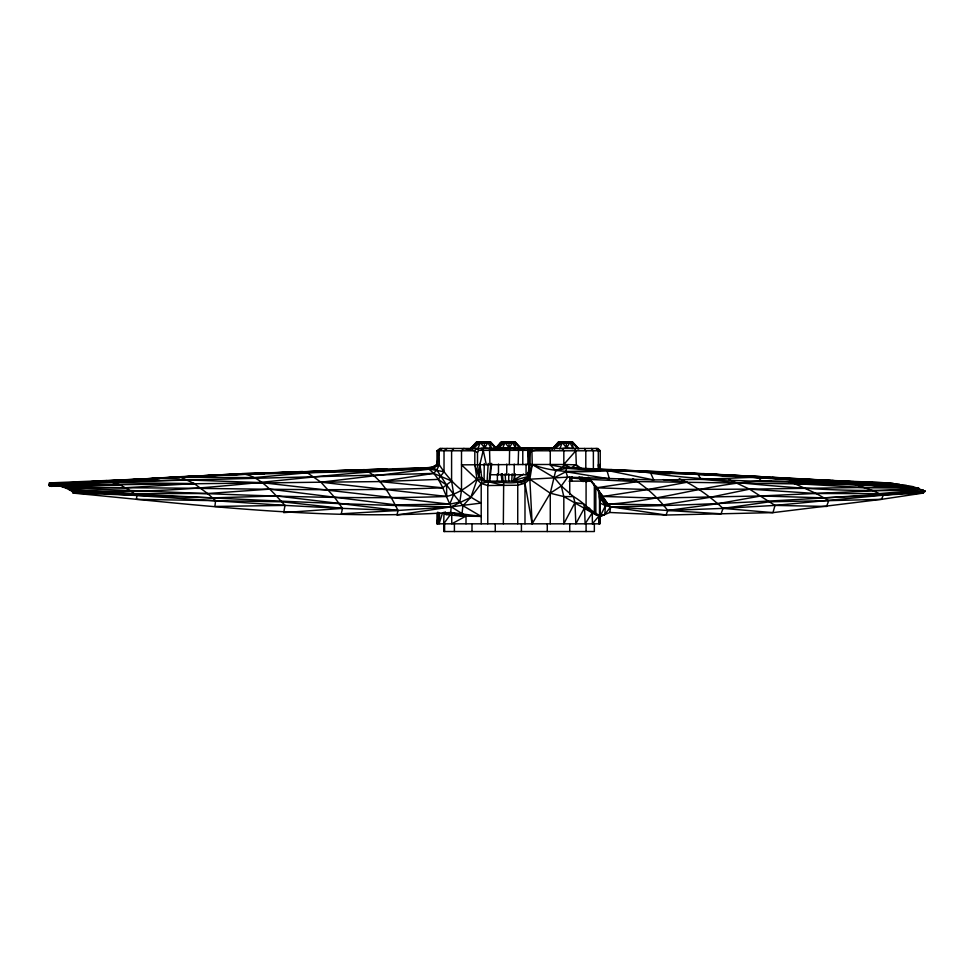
<?xml version="1.0" encoding="UTF-8"?>
<svg xmlns="http://www.w3.org/2000/svg" width="974" height="974" viewBox="0 0 974 974"><rect width="100%" height="100%" fill="white"/><g stroke="black" fill="none" stroke-linecap="round" stroke-linejoin="round"><path stroke-width="1.46" d="M600.215 470.527L600.24 450.779L597.914 448.466L439.944 448.466L436.985 450.779L436.985 464.488L433.649 467.776L429.619 469.127L320.957 482.203L58.221 485.442L49.443 482.921L48.7 484.748L51.172 486.355L61.752 485.819M443.791 512.787L446.116 514.576L461.725 516.11L462.93 505.689L470.905 497.276L477.065 479.598L474.813 464.488L474.813 450.779L476.043 448.466L478.733 450.341L529.71 450.341L531.865 448.466L532.254 464.488L529.832 479.196L524.986 483.25L517.73 485.235L487.767 485.527L481.205 483.542L461.506 464.841L532.254 464.488C570.326 479.159 611.392 465.669 650.717 473.145C728.345 484.407 807.178 479.951 885.281 486.355L764.273 476.858L701.036 479.403L653.737 479.951L567.684 477.15L529.832 479.196L517.754 482.264L517.73 523.817M484.236 463.429L484.078 481.18L523.988 481.083M508.696 481.18L508.757 473.778M527.896 464.574L527.896 450.341L529.698 448.466L528.346 477.272L529.832 479.196L550.261 493.221L563.824 496.582L573.394 496.582C583.353 501.987 590.731 511.764 601.007 516.11L609.761 512.482L666.094 515.027L772.979 512.628L881.409 499.345L923.06 493.1L925.3 491.225L913.235 486.708L888.58 482.921L761.79 477.418M444.034 512.178L443.694 523.817L449.927 515.283M439.651 513.201L439.091 523.817L442.476 513.14M487.097 481.18L488.218 463.429M511.715 481.18L512.178 473.778M481.533 448.466L483.262 450.341L479.878 464.488L479.013 477.272C469.748 485.417 458.9 493.392 446.664 496.472C319.813 500.806 192.962 492.15 66.195 488.205L58.221 485.442M453.872 448.466L451.595 450.779L451.595 480.998L442.683 487.804C317.232 492.747 191.695 486.148 66.195 488.205L72.003 491.225L73.172 493.1C198.623 505.056 324.525 520.713 450.731 512.482L451.181 506.821C444.181 493.428 440.516 475.58 426.478 467.751L242.161 473.668L91.045 481.643M489.167 481.18L490.945 463.429M513.785 481.18L514.528 473.778M571.117 481.18L571.555 476.736M489.739 481.18L491.687 463.429M514.357 481.18L515.173 473.778M571.677 481.18L572.164 476.736M503.339 523.817L503.68 482.264M600.106 495.559L600.106 523.817L436.985 523.817L438.702 512.494M442.196 448.466L439.091 450.779L436.985 464.488L432.164 467.276L427.111 467.958M599.582 468.75L600.24 464.488L598.304 464.841L598.876 469.273M509.341 464.574L509.633 448.466L552.307 448.466M609.761 512.482L610.698 506.821C601.445 498.189 597.147 485.356 586.908 477.686M202.665 475.775L242.161 473.668C260.423 476.274 273.073 492.588 284.992 505.409L283.726 512.628L342.483 508.391L398.013 510.473L451.181 506.821L481.205 503.071C464.148 494.415 449.513 481.034 439.335 464.841L439.091 450.779M550.261 523.817L550.261 493.221L555.679 470.722L562.96 467.276L571.032 467.776L576.304 464.841L575.817 450.779L574.599 448.466M527.896 450.341L529.442 464.488L527.786 477.272L524.84 480.279L524.986 483.25L532.133 523.817L550.261 493.221L561.292 486.002L567.684 477.15L565.906 471.745L566.612 468.299L571.032 467.776L563.824 464.488L532.254 464.488L528.346 477.272C515.526 488.498 496.302 478.392 481.205 483.542L470.905 497.276L451.181 506.821L396.99 515.027L398.013 510.473C390.184 494.853 380.712 477.345 364.288 469.614C297.253 474.496 229.961 473.413 162.889 477.723M518.643 448.466L518.144 464.574M532.254 464.488L554.316 477.71L561.292 486.002L563.824 496.582L592.241 512.848L600.106 516.415L604.793 514.418L605.487 505.689L599.582 497.276L603.831 502.012L610.698 506.821C715.756 505.092 820.522 498.481 925.3 491.225L774.987 505.409L772.979 512.628L722.988 508.391L667.738 510.473L610.698 506.821L605.487 505.689L600.106 503.071L598.304 490.117L596.198 486.209M477.844 448.941L480.292 442.488L475.921 442.488L470.211 449.075M502.462 448.941L504.909 442.488L500.539 442.488L494.829 449.075M559.794 448.941L562.241 442.488L557.859 442.488L552.161 449.075M440.711 448.466L437.752 450.779L437.752 464.915L436.985 464.488L439.335 464.841L436.754 469.955L433.661 473.388L379.957 481.582L320.957 482.203L307.321 472.792L302.378 471.513L51.439 483.579C178.851 480.243 306.262 477.15 433.661 473.388L451.595 480.998L453.726 494.439L459.825 502.012L462.93 505.689L481.205 516.415L461.725 516.11L451.705 512.848L446.116 514.576L445.337 511.874M600.106 516.415L605.487 505.689L598.304 490.117L603.831 502.012L608.056 504.167L663.635 504.824L709.839 497.361L749.542 489.155L913.235 486.708L878.682 485.539M503.339 485.235L482.093 480.279L479.013 477.272L477.503 464.488L477.503 452.667L478.733 450.341M563.824 496.582L563.824 523.817L574.977 502.584L583.548 503.923L584.546 507.807L575.817 523.817L574.977 502.584L573.394 496.582L561.292 486.002M473.656 448.089L480.292 442.488L484.662 447.93L487.925 442.488L491.188 448.551L484.662 447.93L480.572 448.539M498.286 448.089L504.909 442.488L509.28 447.93L512.543 442.488L515.806 448.551L509.28 447.93L505.189 448.539M555.606 448.089L562.241 442.488L566.612 447.93L569.863 442.488L573.126 448.551L566.612 447.93L562.522 448.539M447.054 448.466L444.022 450.779L444.022 471.757L438.19 479.403L379.957 481.582L442.683 487.804M472.56 449.014L477.26 442.488L490.47 442.488L496.886 448.868L491.176 442.488L479.171 442.488M497.178 449.014L501.89 442.488L515.1 442.488L521.504 448.868L515.794 442.488L503.789 442.488M554.498 449.014L559.21 442.488L572.42 442.488L578.824 448.868L573.114 442.488L561.109 442.488M498.639 445.8L501.233 442.488L505.774 442.464M472.293 448.003L475.75 443.596M554.243 448.003L558.565 442.488L563.094 442.464M495.936 448.064L554.072 448.259M575.817 450.779L563.824 464.488L562.96 467.276L550.261 464.915L550.261 450.779L548.265 448.466L532.254 450.779L530.1 452.667L530.1 464.488L528.346 477.272L524.487 480.279L520.469 481.473M475.702 443.438L471.124 448.137L477.26 442.488M496.655 447.188L501.233 442.488L512.543 442.488M553.074 448.137L558.565 442.488L569.863 442.488M524.706 448.466L522.782 450.341L522.782 464.574M495.839 448.137L501.89 442.488M553.159 448.137L559.21 442.488M529.296 471.842L526.07 474.74L526.07 464.111M802.637 480.438L827.961 482.264L830.201 483.615L884.185 485.77L888.58 482.921L858.435 481.801M520.579 481.887L528.565 476.31L513.59 480.608M170.377 477.784L176.428 476.858M513.493 480.219L523.586 474.07M439.335 464.841L433.649 467.776L368.476 471.282L307.321 472.792L254.299 477.577L181.054 477.37L49.443 482.921L187.191 479.938L261.994 482.654L449.72 504.167L459.825 502.012L461.506 490.117L461.506 450.779L463.624 448.466L474.813 450.779L477.503 452.667M554.316 477.71L565.906 471.745L611.806 469.614L764.273 476.858L656.488 471.513L566.612 468.299L562.96 467.276L572.688 467.958M426.478 467.751L432.164 467.276L436.352 465.511M521.991 448.466L523.342 447.906M513.359 448.466L516.037 447.906M584.388 480.486L590.256 479.464M299.444 471.976L354.378 470.089M587.967 477.345L596.441 487.804L637.726 481.582L869.502 484.955M358.834 469.967L386.909 469.127M495.218 448.32L554.389 448.417L538.987 447.906L553.366 448.271M584.363 480.206L590.098 480.085M59.67 485.369L49.297 485.77L58.197 485.076M54.751 484.309L48.7 484.748L54.702 484.395M77.433 482.641L80.465 482.422M154.075 478.721L160.138 478.283M167.723 477.747L178.352 477.077L166.225 477.771M156.802 478.709L159.821 478.502M502.572 447.906L495.352 448.369L514.808 447.906M122.249 480.34L117.732 480.632L122.347 480.413M132.781 479.658L141.814 479.086M147.829 478.697L159.87 477.917M49.297 485.77L59.645 485.101M923.06 493.1L824.114 497.872L760.95 495.961L656.732 498.067L603.016 496.472L600.727 494.439L596.721 487.11M134.449 479.683L142.021 479.232M151.092 478.684L160.174 478.137M101.186 481.68L104.181 481.497M770.897 480.632C715.744 481.436 663.038 500.819 608.056 504.167L594.542 485.076M869.709 484.711L856.146 484.784L873.361 490.835L883.187 495.583L881.409 499.345L828.728 500.648L826.561 506.456L774.987 505.409L722.988 508.391C710.009 496.509 695.412 485.795 679.255 478.672M173.396 477.589L179.484 477.747M188.506 476.736L199.098 476.152M205.137 475.811L218.748 475.056M223.277 474.801L239.032 474.265L228.586 474.788M184.427 476.749L199.621 475.945M189.808 476.749L198.757 476.298M209.191 475.775L218.152 475.312M185.937 476.749L199.585 476.116M205.66 475.823L219.308 475.19M226.893 474.825L239.032 474.265M347.913 470.953L353.866 470.686M495.656 448.831L490.47 442.488L476.615 442.488L481.156 442.464M520.274 448.831L515.1 442.488L500.539 442.488L515.794 442.488L511.411 442.488M577.606 448.831L572.42 442.488L557.859 442.488L573.114 442.488L568.743 442.488M478.173 442.513L487.925 442.488M502.791 442.513L503.996 442.464M560.123 442.513L561.316 442.464M249.6 473.863L264.709 473.291M275.277 472.889L291.896 472.256L269.299 472.865M300.966 471.927L322.26 471.209M331.391 470.905L354.207 470.138M494.646 448.162L503.412 447.906M242.161 473.668L264.77 472.999M302.464 471.903L322.077 471.379M338.672 470.953L353.757 470.552M361.804 469.894L385.728 469.285M397.684 468.981L418.613 468.457M392.936 468.993L418.564 468.433M261.458 473.839L264.453 473.79M830.457 482.97L794.37 483.554L788.563 481.74M73.172 493.1L212.527 497.872L276.555 495.961L398.013 510.473L341.314 513.809L342.483 508.391L284.992 505.409L214.889 506.456L215.595 500.648L207.559 493.514L194.167 483.554L181.054 477.37M245.947 473.863L264.088 473.62M497.008 448.466L509.633 448.466M479.378 442.464L475.921 442.488L491.176 442.488L486.793 442.488M883.272 484.626L899.842 484.541L884.745 484.017M489.922 464.574L489.532 448.466L499.492 448.43L509.341 450.341M436.985 450.779L474.813 450.779M532.254 450.779L600.24 450.779L596.125 448.466L598.304 450.779L598.304 469.298M489.752 474.74L528.858 474.74M583.231 481.606L580.894 480.279L578.97 477.272L582.562 477.272L584.595 480.279L587.078 481.606M583.353 479.196L584.595 480.279L580.894 480.279L585.837 481.606M569.047 481.18L591.583 481.083M567.879 442.464L571.775 442.488M510.559 442.464L514.442 442.488M485.941 442.464L489.825 442.488M884.355 485.149L906.636 485.442M881.58 483.36L893.596 483.579L880.277 482.97M816.102 480.608L819.134 480.669M835.802 481.01L853.906 481.631M670.258 473.595L650.717 473.145L653.737 479.951L606.912 470.357L609.371 478.843L565.906 471.745M691.309 474.082L885.317 484.748L832.551 480.523L703.971 473.668L606.912 470.357L709.242 474.837M582.233 469.164L576.304 464.841L563.824 464.488L563.824 450.779L561.84 448.466M664.658 472.792L667.653 472.877M685.672 473.388L702.181 473.863M706.686 473.997L715.525 475.02M632.942 470.88L566.612 468.299L555.679 470.722L550.261 464.915M856.146 484.784L869.66 485.235M595.175 485.989L596.441 487.804L647.771 489.545L749.542 489.155L816.236 493.514L879.571 493.611L923.109 489.764L873.361 490.835L760.95 495.961L718.082 503.655L667.738 510.473C658.168 497.97 646.139 486.903 632.698 478.672M534.75 447.906L549.933 448.466L540.071 447.906M569.656 442.464L570.861 442.513M512.336 442.464L513.542 442.513M487.718 442.464L488.911 442.513M569.717 467.751L611.806 469.614M589.039 479.403L637.726 481.582L618.514 478.782M850.679 481.619L835.814 480.9M858.082 481.947L872.874 482.629M538.585 447.906L549.933 448.466M772.358 477.37L831.285 480.645M712.225 475.008L758.356 477.589L761.096 480.681L827.961 482.264L884.185 485.77M758.356 477.589L697.81 473.961L650.717 473.145L651.667 471.976L659.203 471.94M642 471.428L649.561 471.879M589.501 479.111L582.306 477.747M284.992 505.409L72.003 491.225C198.392 496.728 324.659 504.556 451.181 506.821L466.01 516.05L466.01 523.817M759.416 477.321L783.254 479.038M789.22 479.464L799.654 480.219M575.658 468.177L587.529 469.03M596.441 469.675L600.897 470.004M694.779 478.733C769.265 485.162 844.129 494.816 918.932 488.205L865.265 487.731L794.37 483.554L816.236 493.514L828.728 500.648L769.74 501.793L722.988 508.391L721.113 513.809L667.738 510.473L666.094 515.027L610.698 506.821L604.793 514.418L598.925 516.05L592.423 523.817L592.241 512.848L601.007 516.11L598.925 516.05L598.925 523.817M584.546 507.807L596.599 514.576L592.241 512.848L585.131 523.817L584.546 507.807L589.708 508.331M570.91 477.857L580.589 478.891M481.205 516.415L450.731 512.482M663.404 479.622L687.218 482.203L647.771 489.545L603.016 496.472L596.441 487.804M477.065 479.598L484.212 480.279L490.263 482.264M517.754 482.264L524.986 483.25L524.986 523.817M106.178 480.523L120.021 484.784L130.528 490.835L136.847 495.583L136.433 499.345L281.851 501.793L342.483 508.391L334.593 497.361L320.957 482.203L446.664 496.472L446.64 485.076L436.754 469.955L432.164 467.276M489.532 448.466L499.638 450.341L499.492 448.43M841.56 481.619L832.551 480.523L827.961 482.264L703.971 473.668L697.81 473.961L701.036 479.403M444.022 471.757L429.619 469.127C309.318 471.465 190.307 498.091 69.556 489.764L134.436 493.611L207.559 493.514L269.688 489.155L395.566 504.824L449.72 504.167L453.726 494.439L446.64 485.076L438.19 479.403M584.449 479.147L590.049 480.852M729.136 479.61L749.542 489.155L774.987 505.409M578.97 477.272L584.595 480.279M591.267 448.466L593.373 450.779L593.373 468.908M588.32 477.406L593.653 483.981M576.304 464.841L578.617 468.677M584.449 448.466L585.8 450.779L585.8 468.762M474.813 464.488L479.013 477.272L481.314 477.272L484.212 480.279L488.498 482.264L487.767 485.527L487.767 523.817M483.262 450.341L486.257 464.574M529.71 450.341L530.1 452.667M572.42 442.488L573.126 448.551M515.1 442.488L515.806 448.551M490.47 442.488L491.188 448.551M479.878 464.488L482.093 480.279L481.205 483.542L481.205 523.817M501.16 473.778L501.975 481.18M501.805 473.778L502.097 476.736M502.401 473.778L503.071 481.18M566.138 442.488L566.612 447.93M508.818 442.488L509.28 447.93M484.2 442.488L484.662 447.93M529.832 479.196L532.133 523.817M505.177 473.778L505.53 481.18M480.072 463.429L480.486 472.305M599.509 495.827L599.509 523.817M595.832 486.708L595.832 514.905M594.347 484.054L594.347 512.239M594.347 524.109L594.347 531.536L443.791 531.536L443.791 524.109M586.08 481.083L586.08 506.31M586.08 524.109L586.08 531.536M569.729 476.931L569.729 494.439M569.729 524.109L569.729 531.536M547.278 524.109L547.278 531.536M521.419 524.109L521.419 531.536M514.235 464.111L514.235 474.74M506.736 464.111L506.736 474.74M498.481 464.111L498.481 474.74M497.385 473.766L497.385 481.193M495.267 524.109L495.267 531.536M472 524.109L472 531.536M454.408 524.109L454.408 531.536M444.607 524.109L444.607 531.536M437.752 512.154L437.752 523.817M436.985 513.225L436.985 523.817M466.01 516.05L451.778 523.817L451.705 512.848L466.01 516.05M194.167 483.554L125.536 487.731L62.275 486.708L120.021 484.784L54.471 484.541L114.567 482.702L194.167 483.554"/></g></svg>
